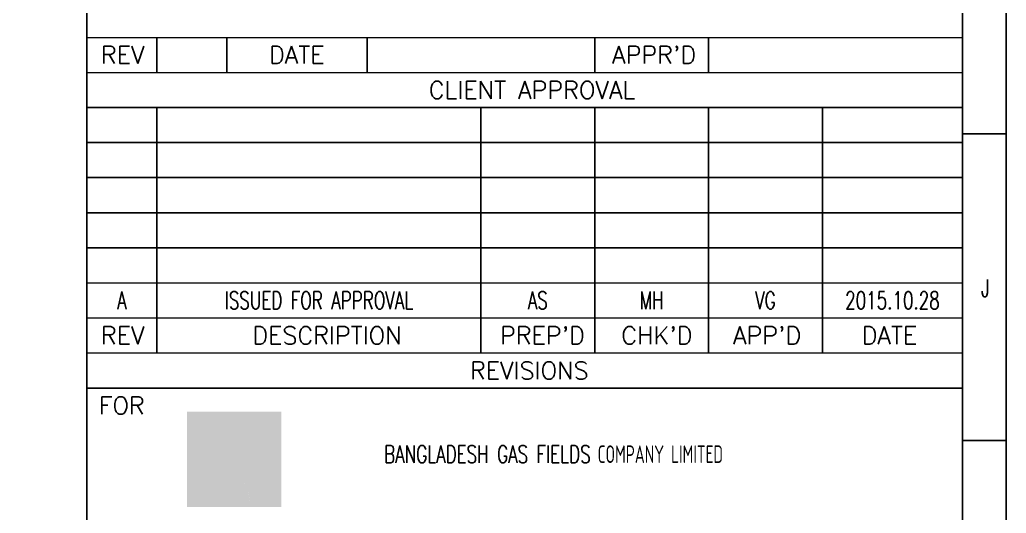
# Model space of a CAD drawing. Header units: millimetres. Extents: x 3292726 to 8935364, y 4222064 to 4817603.
# Drawn here: x 6855064 to 7014488, y 4309387 to 4389035 of the extents above; entities that cross this region are included whole.
import ezdxf
from ezdxf.enums import TextEntityAlignment as Align

# ---------------------------------------------------------------- set-up
doc = ezdxf.new("R2010")
doc.units = ezdxf.units.MM
doc.layers.add('TEG BORDER', color=7, linetype='Continuous')
doc.styles.add('HZTXT', font='simplexs.shx', dxfattribs={"width": 0.7, "bigfont": 'hztxt.shx'})
doc.styles.add('TEG BORDER', font='txt_qlt.shx', dxfattribs={"width": 0.7, "bigfont": 'hztxt.shx'})

# ---------------------------------------------------------------- blocks, each defined once
blk = doc.blocks.new('BGFCL LOGO')
at = {"layer": 'TEG BORDER', "true_color": 0x208000}
h = blk.add_hatch(color=86, dxfattribs=at)
h.dxf.hatch_style = 1
h.paths.add_polyline_path([(-3.31, 4.65, -0.3364), (2.71, 2.93, -0.250293), (3.33, -2.75, -0.115757), (2.01, -5.01, -0.015601), (2, -5.33), (5.62, -5.33), (5.62, 5.56), (-5.16, 5.56), (-5.16, -5.33), (-1.15, -5.33, -0.422857), (-2.28, -1.04), (-1.92, -0.6, 0.077855), (-0.93, 1.08, 0.501674)])
h.paths.add_polyline_path([(-0.38, -1.74), (-0.38, -2.98, -0.544237), (0.13, -4.2, -0.111771), (-0.61, -4.84), (-0.61, 0.45), (-1.01, 0.45), (-1.01, -5.33), (-0.51, -5.33, 0.705169)], flags=17)
at = {"layer": 'TEG BORDER', "true_color": 0xf9d406}
h = blk.add_hatch(color=40, dxfattribs=at)
h.dxf.hatch_style = 1
h.paths.add_polyline_path([(2.71, 2.93, 0.3364), (-3.31, 4.65, -0.501674), (-0.93, 1.08, -0.077855), (-1.92, -0.6), (-2.28, -1.04, 0.422857), (-1.15, -5.33), (-1.01, -5.33), (-1.01, 0.45), (-0.61, 0.45), (-0.61, -4.84, 0.111771), (0.13, -4.2, 0.544237), (-0.38, -2.98), (-0.38, -1.74, -0.705169), (-0.51, -5.33), (1.56, -5.33, 0.232253), (0.32, -1.88, -0.645373), (1.43, 0.43), (1.43, -0.74, 0.666027), (0.98, -1.97, -0.15986), (2.01, -5.01, 0.115757), (3.33, -2.75, 0.250293)])
at = {"layer": 'TEG BORDER', "true_color": 0xfa0505}
h = blk.add_hatch(color=1, dxfattribs=at)
h.dxf.hatch_style = 1
h.paths.add_polyline_path([(1.43, 0.43, 0.645373), (0.32, -1.88, -0.232253), (1.56, -5.33), (2, -5.33, 0.175899), (0.98, -1.97, -0.666027), (1.43, -0.74)])
blk = doc.blocks.new('TEG BORDER A2')
for p, q in [((589, 5), (589, 116)), ((594, 105), (589, 105)), ((594, 70), (589, 70))]:
    blk.add_line(p, q)
at = {"color": 5, "lineweight": 15}
blk.add_lwpolyline([(0, 420), (594, 420), (594, 0), (0, 0)], close=True, dxfattribs=at)
blk.add_lwpolyline([(5, 415), (589, 415), (589, 5), (5, 5)], close=True)
at = {"layer": 'TEG BORDER'}
for p, q in [((489, 116), (489, 415)), ((489, 5), (489, 116)), ((497, 116), (497, 112)), ((505, 116), (505, 112)), ((521, 116), (521, 112)), ((547, 112), (547, 116)), ((560, 112), (560, 116)), ((489, 108), (589, 108)), ((497, 108), (497, 80)), ((534, 80), (534, 108)), ((547, 80), (547, 108)), ((560, 80), (560, 108)), ((573, 80), (573, 108)), ((489, 104), (589, 104)), ((489, 100), (589, 100)), ((489, 96), (589, 96)), ((489, 92), (589, 92)), ((489, 76), (589, 76))]:
    blk.add_line(p, q, dxfattribs=at)
at = {"layer": 'TEG BORDER', "lineweight": 15}
for p, q in [((489, 116), (589, 116)), ((489, 112), (589, 112)), ((489, 88), (589, 88)), ((489, 88), (589, 88)), ((489, 84), (589, 84)), ((489, 80), (589, 80))]:
    blk.add_line(p, q, dxfattribs=at)
blk.add_blockref('BGFCL LOGO', (505.59, 67.76))
at = {"insert": (592.09, 88.39), "char_height": 2, "width": 2, "attachment_point": 3, "style": 'TEG BORDER'}
blk.add_mtext('J', dxfattribs=at)
at = {"layer": 'TEG BORDER', "style": 'TEG BORDER'}
for s, p in [('REV', (490.6, 113)), ('DATE', (509.8, 113)), ("APPR'D", (548.99, 113)), ('CLIENT APPROVAL', (528.05, 109)), ('REV', (490.6, 81)), ('DESCRIPTION', (507.9, 81)), ("PREP'D", (536.19, 81)), ("CHK'D", (550.03, 81)), ("APP'D", (562.79, 81)), ('DATE', (577.49, 81)), ('REVISIONS', (532.76, 77)), (' FOR', (489, 73))]:
    blk.add_text(s, height=2, dxfattribs=at).set_placement(p)
at = {"layer": 'TEG BORDER', "lineweight": 25, "insert": (522.95, 68.45), "char_height": 2, "width": 66.0476, "attachment_point": 4, "style": 'TEG BORDER'}
blk.add_mtext('{\\C7;BANGLADESH GAS FIELDS\\Fisocp3|c134; CO\\Fisocp3|c0;MPANY\\Fisocp3|c134; L\\Fisocp3|c0;IMI\\Fisocp3|c134;T\\Fisocp3|c0;E\\Fisocp3|c134;D}', dxfattribs=at)

msp = doc.modelspace()

# ---------------------------------------------------------------- linework, layer by layer
at = {"color": 6}
msp.add_lwpolyline([(6174016, 4816337), (7014488, 4816337), (7014488, 4222064), (6174016, 4222064)], close=True, dxfattribs=at)

# ---------------------------------------------------------------- block references
at = {"xscale": 1414.935625758968, "yscale": 1414.935625758968, "zscale": 1414.935625758968}
msp.add_blockref('TEG BORDER A2', (6174016, 4222064), dxfattribs=at)

# ---------------------------------------------------------------- texts
at = {"layer": 'TEG BORDER', "style": 'HZTXT', "width": 0.7}
for s, height, p in [('A', 2830, (6871580, 4343749)), ('ISSUED FOR APPROVAL', 2829.87, (6903416, 4343749)), ('AS', 2829.8, (6938792, 4343744)), ('MH', 2829.8, (6957185, 4343744)), ('VG', 2829.8, (6975579, 4343744)), ('2015.10.28', 2829.9, (6996094, 4343749))]:
    msp.add_text(s, height=height, dxfattribs=at).set_placement(p, align=Align.MIDDLE_CENTER)

doc.saveas('drawing.dxf')
